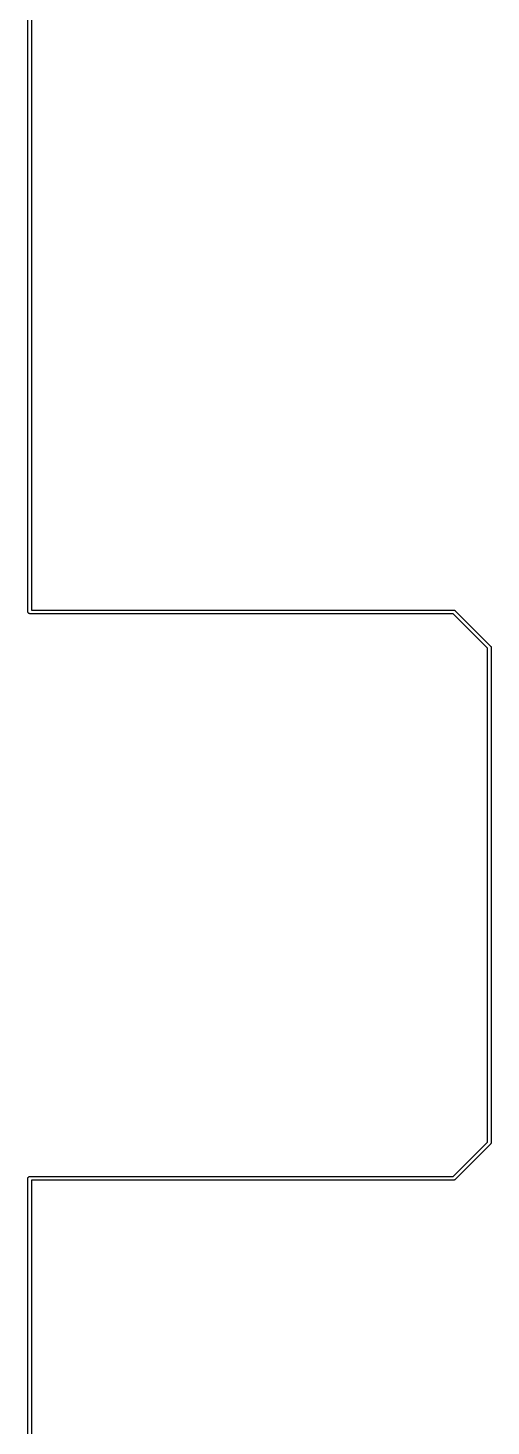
# Model space of a CAD drawing. Extents: x 47 to 252, y -139 to -48.
# Drawn here: x 46.97 to 53.53, y -93.5 to -73.75 of the extents above; entities that cross this region are included whole.
import ezdxf

# ---------------------------------------------------------------- set-up
doc = ezdxf.new("R2010")
doc.units = 0
doc.layers.add('BLACK', color=7, linetype='CONTINUOUS')

msp = doc.modelspace()

# ---------------------------------------------------------------- linework, layer by layer
at = {"layer": 'BLACK', "linetype": 'CONTINUOUS'}
for p, q in [((46.975, -81.9988), (46.975, -51.4988)), ((47.025, -51.5012), (47.025, -81.975)), ((46.9749, -82), (46.975, -81.9988)), ((46.9754, -82.0049), (46.9749, -82)), ((46.9768, -82.0096), (46.9754, -82.0049)), ((46.9791, -82.014), (46.9768, -82.0096)), ((46.9815, -82.0168), (46.9791, -82.014)), ((46.9822, -82.0178), (46.9815, -82.0168)), ((46.986, -82.0209), (46.9822, -82.0178)), ((46.9904, -82.0232), (46.986, -82.0209)), ((46.9951, -82.0246), (46.9904, -82.0232)), ((47, -82.0251), (46.9951, -82.0246)), ((47.0012, -82.025), (47, -82.0251)), ((52.9896, -82.025), (47.0012, -82.025)), ((47.025, -81.975), (52.9988, -81.975)), ((53.475, -82.5104), (52.9896, -82.025)), ((52.9988, -81.975), (53, -81.9749)), ((53, -81.9749), (53.0012, -81.975)), ((53.0012, -81.975), (53.0012, -81.975)), ((53.0012, -81.975), (53.0049, -81.9754)), ((53.0049, -81.9754), (53.0096, -81.9768)), ((53.0096, -81.9768), (53.014, -81.9791)), ((53.014, -81.9791), (53.0178, -81.9822)), ((53.0178, -81.9822), (53.0185, -81.9832)), ((53.0185, -81.9832), (53.5168, -82.4815)), ((53.475, -89.4896), (53.475, -82.5104)), ((53.5168, -82.4815), (53.5178, -82.4822)), ((53.5178, -82.4822), (53.5209, -82.486)), ((53.5209, -82.486), (53.5232, -82.4904)), ((53.5232, -82.4904), (53.5246, -82.4951)), ((53.5246, -82.4951), (53.5251, -82.5)), ((53.5251, -82.5), (53.525, -82.5012)), ((53.525, -82.5012), (53.525, -89.4988)), ((52.9896, -89.975), (53.475, -89.4896)), ((53.5168, -89.5185), (53.0185, -90.0168)), ((53.5178, -89.5178), (53.5168, -89.5185)), ((53.5209, -89.514), (53.5178, -89.5178)), ((53.5232, -89.5096), (53.5209, -89.514)), ((53.5246, -89.5049), (53.5232, -89.5096)), ((53.525, -89.5012), (53.5246, -89.5049)), ((53.525, -89.4988), (53.5251, -89.5)), ((53.5251, -89.5), (53.525, -89.5012)), ((46.9749, -90), (46.9754, -89.9951)), ((46.975, -90.0012), (46.9749, -90)), ((46.975, -135.501), (46.975, -90.0012)), ((46.9754, -89.9951), (46.9768, -89.9904)), ((46.9768, -89.9904), (46.9791, -89.986)), ((46.9791, -89.986), (46.9822, -89.9822)), ((46.9822, -89.9822), (46.986, -89.9791)), ((46.986, -89.9791), (46.9904, -89.9768)), ((46.9904, -89.9768), (46.9951, -89.9754)), ((46.9951, -89.9754), (46.9988, -89.975)), ((46.9988, -89.975), (47, -89.9749)), ((46.9988, -89.975), (46.9988, -89.975)), ((47, -89.9749), (47.0012, -89.975)), ((47.0012, -89.975), (52.9896, -89.975)), ((52.9988, -90.025), (47.025, -90.025)), ((47.025, -90.025), (47.025, -135.5)), ((53, -90.0251), (52.9988, -90.025)), ((53.0012, -90.025), (53, -90.0251)), ((53.0049, -90.0246), (53.0012, -90.025)), ((53.0012, -90.025), (53.0012, -90.025)), ((53.0096, -90.0232), (53.0049, -90.0246)), ((53.014, -90.0209), (53.0096, -90.0232)), ((53.0178, -90.0178), (53.014, -90.0209)), ((53.0185, -90.0168), (53.0178, -90.0178))]:
    msp.add_line(p, q, dxfattribs=at)

doc.saveas('drawing.dxf')
